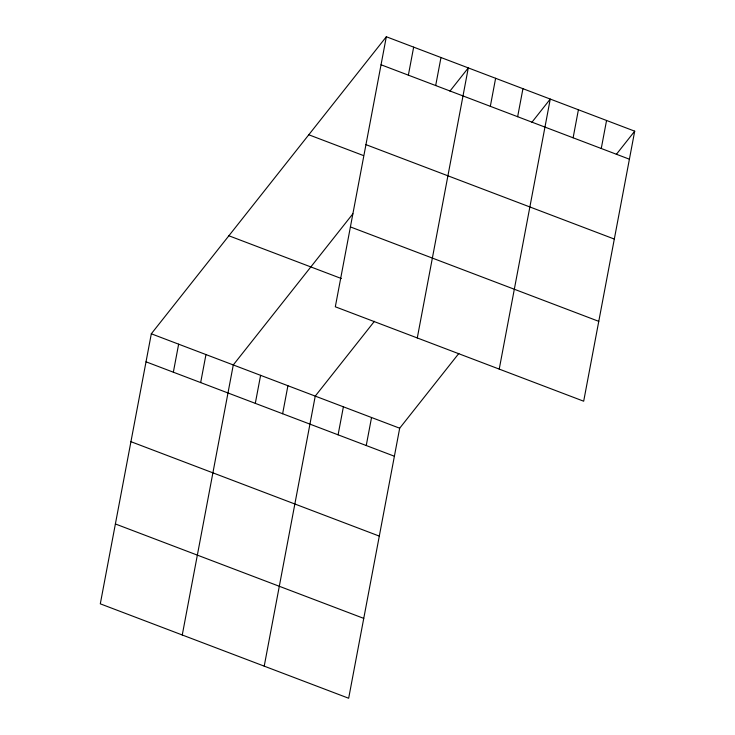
<?xml version="1.0" encoding="UTF-8"?>
<svg xmlns="http://www.w3.org/2000/svg" width="735" height="735" viewBox="0 0 735 735"><rect width="100%" height="100%" fill="white"/><g stroke="black" fill="none" stroke-linecap="round" stroke-linejoin="round"><path stroke-width="1.1" d="M386.334 36.75L335.316 306.789L583.682 401.209L634.7 131.17L386.334 36.75L151.318 333.791L100.3 603.83L348.666 698.25L399.684 428.211L458.87 353.406M173.35 372.195L178.642 344.173M200.664 382.586L205.965 354.564M182.262 634.985L233.28 364.946L352.892 213.775M255.302 403.359L260.603 375.337M282.626 413.741L287.918 385.719M264.214 666.149L315.241 396.11L374.427 321.296M338.091 434.835L343.392 406.804M408.366 75.163L413.658 47.132M366.241 445.529L371.542 417.508M435.68 85.545L440.982 57.523M417.278 337.953L468.296 67.905L449.93 91.122M490.328 106.318L495.62 78.296M517.642 116.709L522.943 88.678M499.23 369.108L550.258 99.069L531.892 122.286M573.116 137.794L578.408 109.772M601.258 148.498L606.559 120.466M616.334 154.387L634.7 131.17M381.042 64.772L629.408 159.201M365.947 144.639L614.313 239.059M308.783 134.771L363.421 155.544M350.402 226.922L598.768 321.351M228.879 235.77L341.306 278.51M151.318 333.791L399.684 428.211M146.026 361.813L394.392 456.233M130.931 441.68L379.297 536.1M115.386 523.963L363.752 618.383"/></g></svg>
